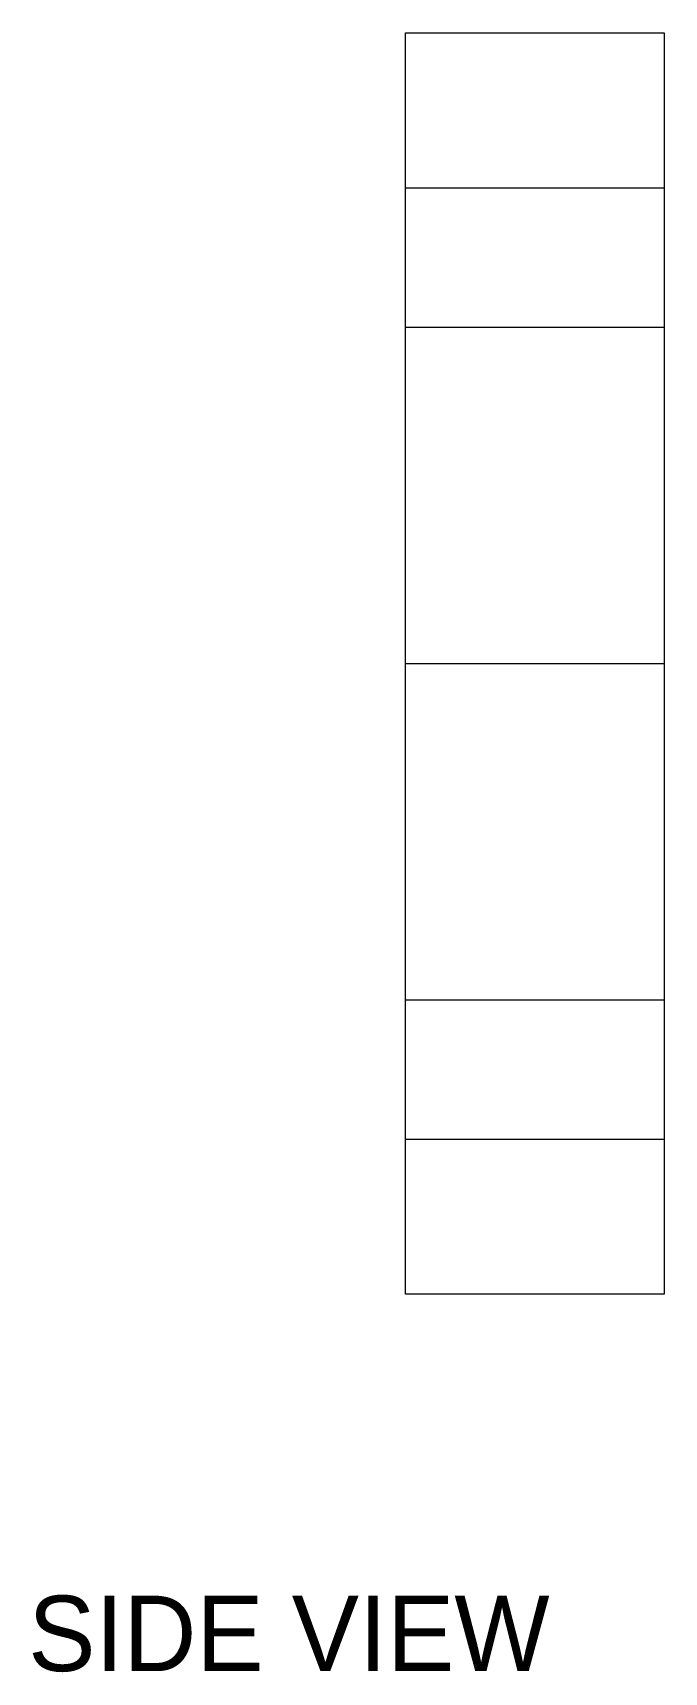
# Model space of a CAD drawing. Header units: metres. Extents: x -250 to 210, y -413 to 40.
# Drawn here: x 160.1 to 210.3, y -90.3 to 40.2 of the extents above.
import ezdxf

# ---------------------------------------------------------------- set-up
doc = ezdxf.new("R2010")
doc.units = ezdxf.units.M

msp = doc.modelspace()

# ---------------------------------------------------------------- linework, layer by layer
at = {"color": 7, "lineweight": 0}
for p, q in [((189.71, 27.85), (210.29, 27.85)), ((189.71, 16.76), (210.29, 16.76)), ((189.71, 16.76), (210.29, 16.76)), ((189.71, -10), (210.29, -10)), ((189.71, -10), (210.29, -10)), ((189.71, -36.76), (210.29, -36.76)), ((189.71, -36.76), (210.29, -36.76)), ((189.71, -47.85), (210.29, -47.85))]:
    msp.add_line(p, q, dxfattribs=at)
at = {"color": 2, "lineweight": 0}
msp.add_lwpolyline([(189.71, 40.17), (210.29, 40.17), (210.29, -60.17), (189.71, -60.17), (189.71, 40.17)], dxfattribs=at)

# ---------------------------------------------------------------- texts
msp.add_text('SIDE VIEW', height=6).set_placement((159.71, -90.17))

doc.saveas('drawing.dxf')
